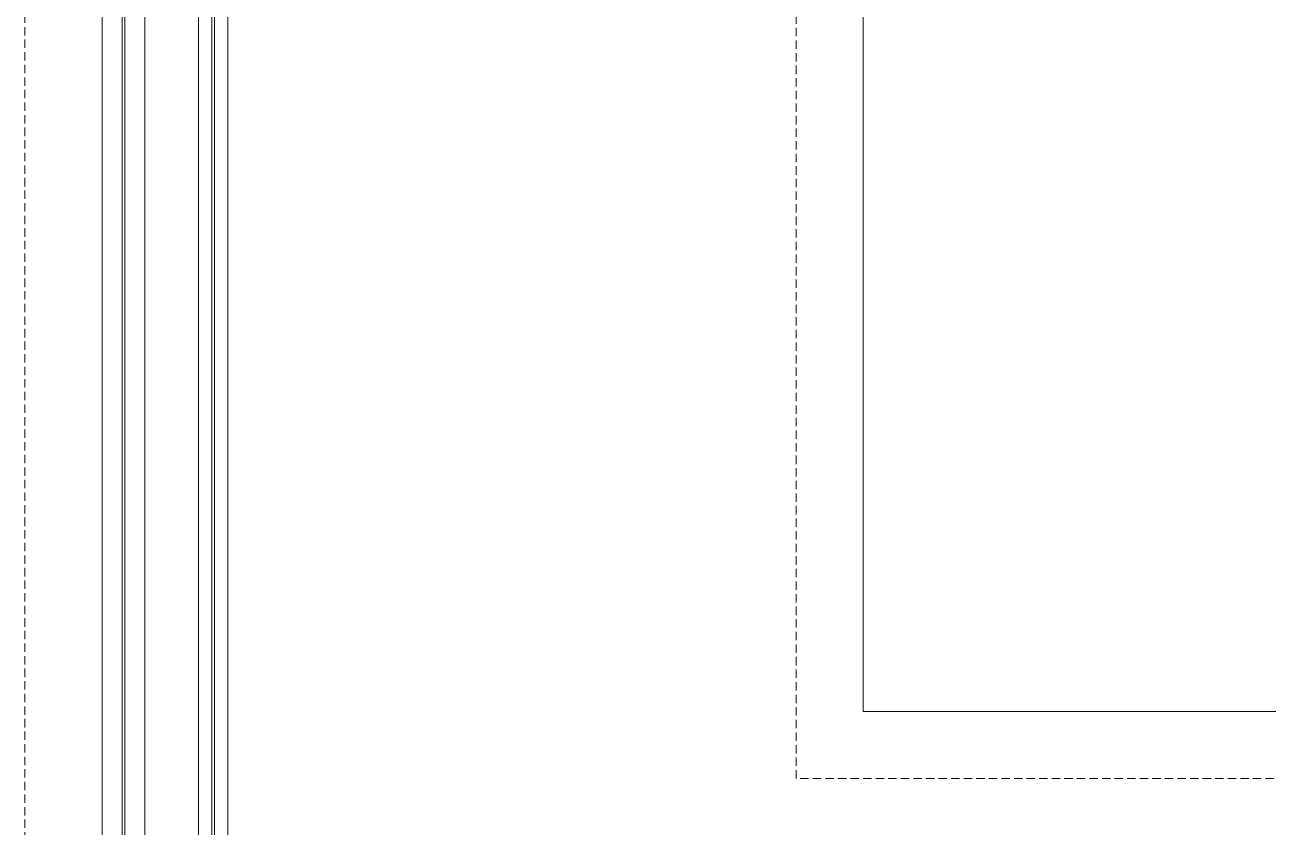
# Model space of a CAD drawing. Extents: x -1457 to 23780, y -2071 to 4205.
# Drawn here: x 13047.5 to 13084.58, y 341.55 to 365.47 of the extents above; entities that cross this region are included whole.
import ezdxf

# ---------------------------------------------------------------- set-up
doc = ezdxf.new("R2010")
doc.units = 0
doc.header["$MEASUREMENT"] = 0
doc.linetypes.add('HIDDEN', pattern=[0.375, 0.25, -0.125])
doc.layers.get('0').update_dxf_attribs({"color": 9, "lineweight": 9})
doc.layers.add('15', color=9, linetype='Continuous', lineweight=9)
doc.layers.add('M-TEFRIS2-015', color=129, linetype='Continuous', lineweight=9)

# ---------------------------------------------------------------- blocks, each defined once
blk = doc.blocks.new('*U220')
at = {"layer": '15'}
for p, q in [((1.469, -18.947), (62.699, -18.947)), ((1.469, -19.347), (62.699, -19.347)), ((1.469, -19.423), (62.699, -19.423)), ((1.469, -19.823), (62.699, -19.823)), ((1.469, -21.423), (62.699, -21.423)), ((1.469, -22.023), (62.699, -22.023)), ((1.469, -22.099), (62.699, -22.099)), ((1.469, -22.699), (62.699, -22.699))]:
    blk.add_line(p, q, dxfattribs=at)
blk = doc.blocks.new('p-kolon_80x80')
blk.add_lwpolyline([(-40, -40), (40, -40), (40, 40), (-40, 40)], close=True)

msp = doc.modelspace()

# ---------------------------------------------------------------- linework, layer by layer
at = {"layer": 'M-TEFRIS2-015', "linetype": 'HIDDEN', "lineweight": 0}
msp.add_lwpolyline([(13047.5, 1124.027), (13047.5, 320), (15478.819, 320)], dxfattribs=at)
msp.add_lwpolyline([(13070.5, 427), (13154.5, 427), (13154.5, 343), (13070.5, 343)], close=True, dxfattribs=at)

# ---------------------------------------------------------------- block references
at = {"layer": 'M-TEFRIS2-015', "linetype": 'HIDDEN', "lineweight": 0, "rotation": 270}
msp.add_blockref('*U220', (13072.5, 385), dxfattribs=at)
at = {"layer": 'M-TEFRIS2-015', "linetype": 'HIDDEN', "lineweight": 0}
msp.add_blockref('p-kolon_80x80', (13112.5, 385), dxfattribs=at)

doc.saveas('drawing.dxf')
